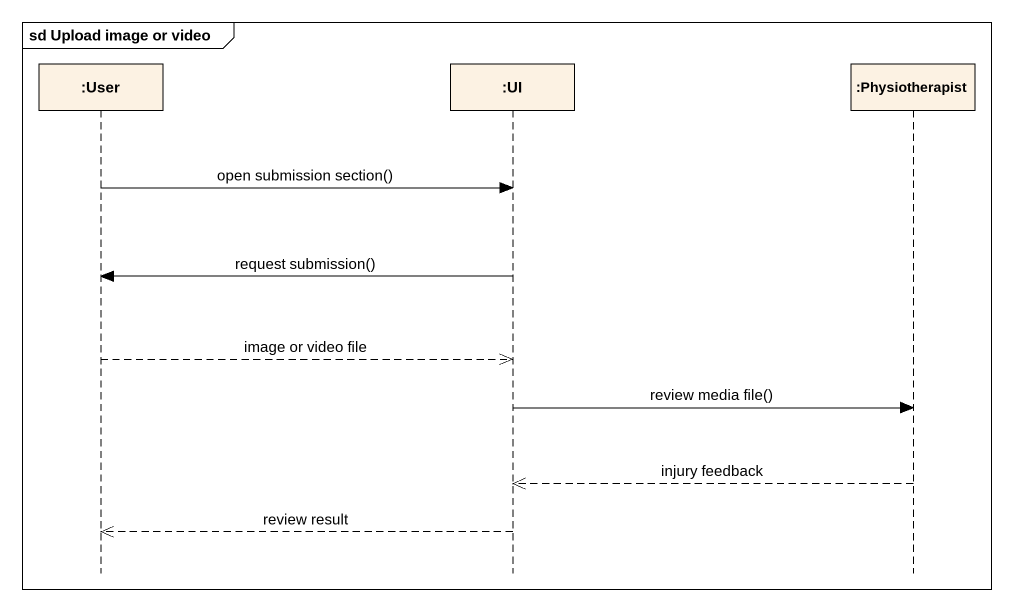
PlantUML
@startuml
mainframe sd Upload image or video
hide footbox
participant ":User" as User
participant ":UI" as UI
participant ":Physiotherapist" as Physiotherapist

User -> UI : open submission section()
UI -> User : request submission()
User -->> UI : image or video file
UI -> Physiotherapist : review media file()
Physiotherapist -->> UI : injury feedback
UI -->> User : review result
@enduml
